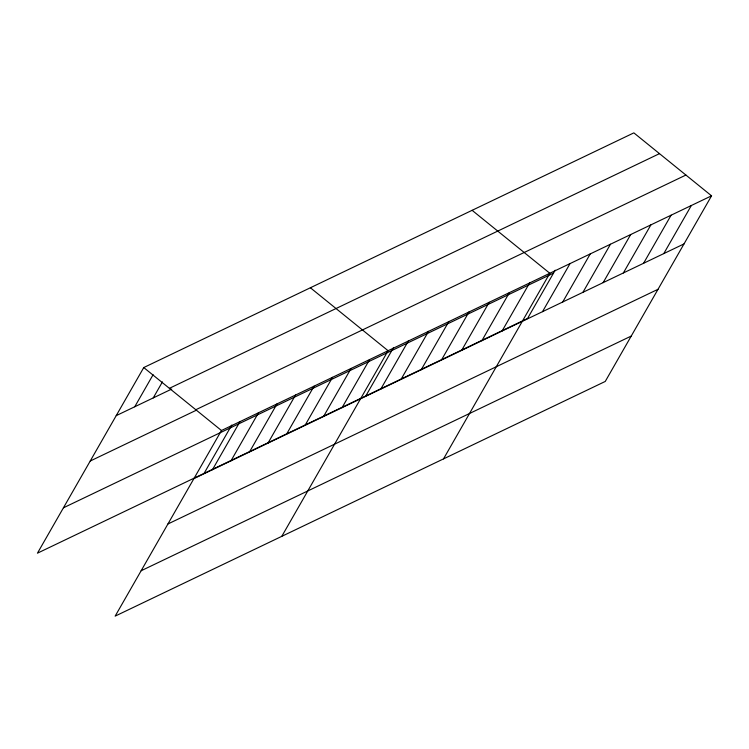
<?xml version="1.0" encoding="UTF-8"?>
<svg xmlns="http://www.w3.org/2000/svg" width="749" height="749" viewBox="0 0 749 749"><rect width="100%" height="100%" fill="white"/><g stroke="black" fill="none" stroke-linecap="round" stroke-linejoin="round"><path stroke-width="1.12" d="M711.55 195.826L221.461 430.506L115.149 616.127L605.248 381.447L711.55 195.826L633.851 132.873L143.752 367.553L37.45 553.174L527.539 318.494L555.206 270.183M134.736 406.773L153.096 374.715M153.245 397.906L162.43 381.878M204.084 473.387L231.75 425.076M212.435 469.726L239.97 421.64M230.954 460.86L258.489 412.774M249.464 452.003L276.999 403.917M267.983 443.136L295.518 395.051M286.493 434.27L314.037 386.184M305.012 425.404L332.547 377.318M323.521 416.538L351.066 368.452M342.04 407.671L369.575 359.586M281.783 536.34L388.094 350.719L310.386 287.766M365.812 395.94L393.478 347.63M380.764 389.124L408.308 341.038M400.987 379.443L428.522 331.358M421.2 369.763L448.735 321.677M441.414 360.082L468.958 311.996M461.637 350.401L489.172 302.315M481.85 340.72L509.386 292.634M502.064 331.039L529.609 282.953M443.511 458.894L549.822 273.273L472.113 210.319M542.501 311.678L570.036 263.592M562.714 301.997L590.249 253.911M582.928 292.316L610.472 244.23M603.142 282.635L630.686 234.549M623.365 272.954L650.9 224.869M643.578 263.274L671.113 215.188M663.792 253.593L691.336 205.507M169.396 388.328L659.485 153.639M116.217 415.639L171.764 389.04M195.817 409.731L685.906 175.051M90.226 461.028L196.172 410.293M63.44 507.794L553.53 273.104M193.925 478.592L684.015 243.912M167.926 523.982L658.015 289.292M141.149 570.747L631.238 336.058M143.752 367.553L221.461 430.506"/></g></svg>
